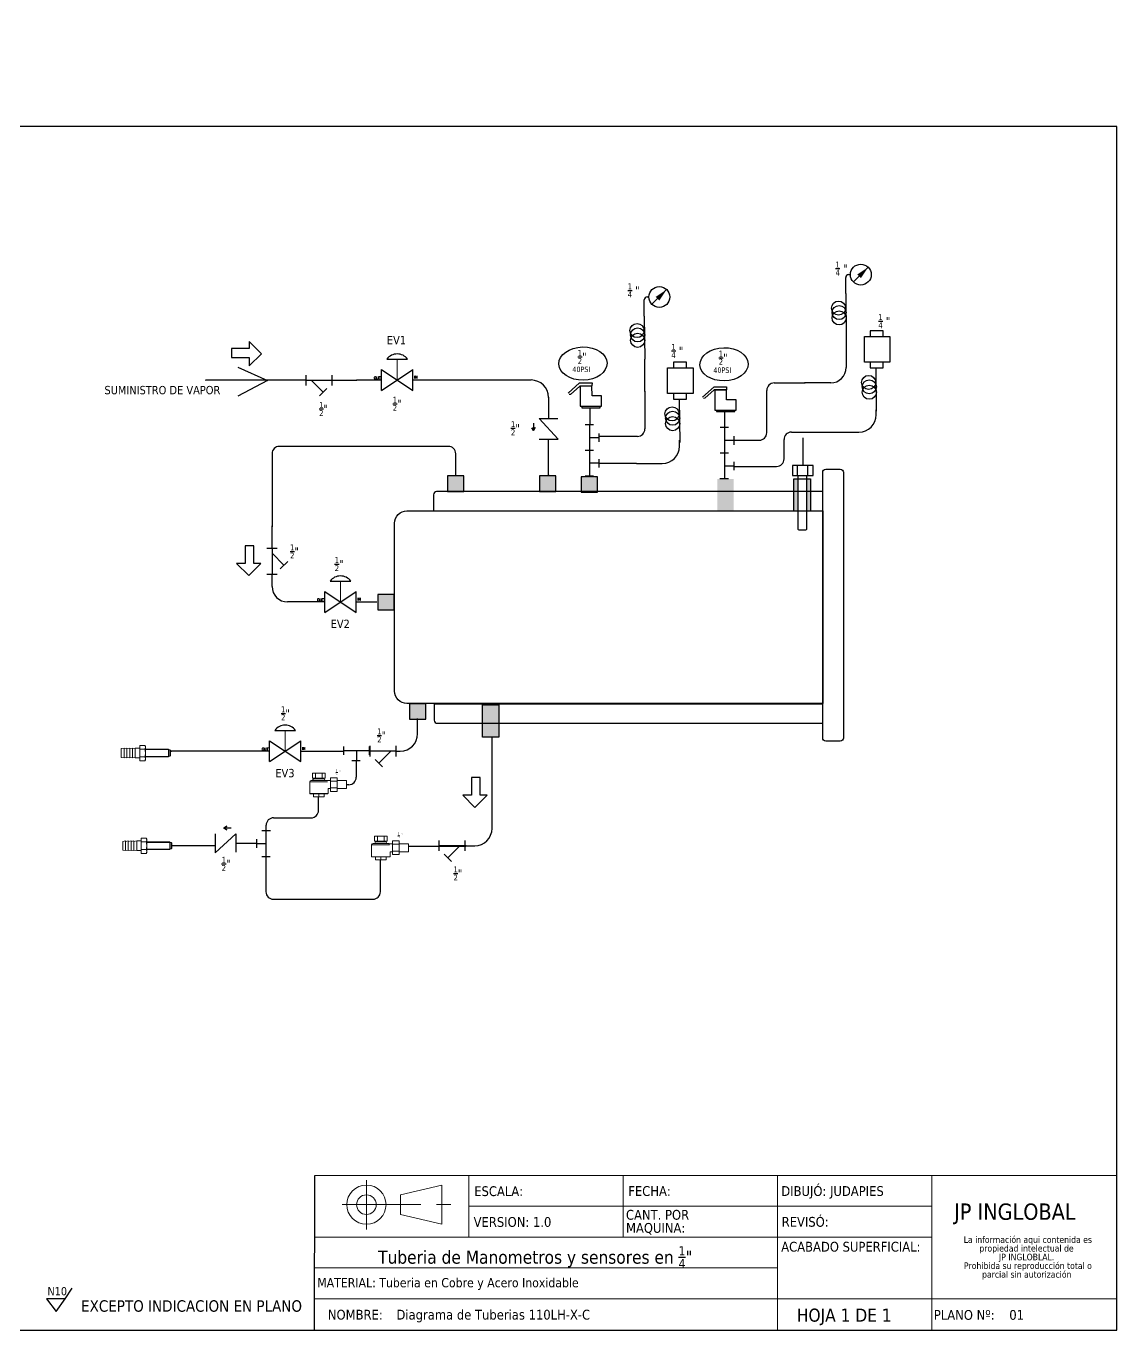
# Model space of a CAD drawing. Header units: millimetres. Extents: x -66 to 265, y 10 to 221.
# Drawn here: x 88.3 to 265, y 9.9 to 221.3 of the extents above; entities that cross this region are included whole.
import ezdxf
from ezdxf.enums import TextEntityAlignment as Align

# ---------------------------------------------------------------- set-up
doc = ezdxf.new("R2010")
doc.units = ezdxf.units.MM
doc.linetypes.add('CENTERX2', pattern=[20.32, 12.7, -2.54, 2.54, -2.54])
for name, color, linetype in [('CONTORNO', 179, 'Continuous'), ('SYMS', 7, 'Continuous'), ('TERMS', 123, 'Continuous'), ('WIRENO', 250, 'Continuous'), ('WIRES', 7, 'Continuous')]:
    doc.layers.add(name, color=color, linetype=linetype)
doc.styles.add('SLDTEXTSTYLE0', font='tahoma.ttf')
doc.styles.add('SLDTEXTSTYLE1', font='tahomabd.ttf')
doc.styles.get("Standard").update_dxf_attribs({"font": 'tahoma.ttf'})
doc.styles.add('WD', font='romans.shx')

# ---------------------------------------------------------------- blocks, each defined once
blk = doc.blocks.new('SW_NOTE_2')
at = {"layer": 'CONTORNO', "color": 0, "char_height": 1.0583, "attachment_point": 2, "style": 'SLDTEXTSTYLE0'}
for s, insert in [('La información aqui contenida es ', (10.29, 1.34)), ('propiedad intelectual de', (10.08, -0.07)), ('JP INGLOBLAL.', (10.1, -1.48)), ('Prohibida su reproducción total o ', (10.3, -2.89)), ('parcial sin autorización', (10.12, -4.3))]:
    blk.add_mtext(s, dxfattribs=dict(at, insert=insert))
blk = doc.blocks.new('SW_NOTE_4')
at = {"color": 0, "linetype": 'Continuous', "lineweight": 0, "char_height": 1.587, "attachment_point": 1, "style": 'SLDTEXTSTYLE0'}
for s, insert in [('CANT. POR ', (0, 2.02)), ('MAQUINA:', (0, -0.1))]:
    blk.add_mtext(s, dxfattribs=dict(at, insert=insert))
blk = doc.blocks.new('PT100')
at = {"layer": 'WIRENO'}
for p, q in [((92, 59.72), (95.38, 59.72)), ((92.1, 58.19), (82.46, 58.19)), ((92, 56.1), (95.38, 56.1))]:
    blk.add_line(p, q, dxfattribs=at)
blk.add_lwpolyline([(95.5, 61.6), (92, 61.6), (92, 54.47), (95.5, 54.47)], close=True, dxfattribs=at)
blk.add_lwpolyline([(95.5, 59.35), (113.92, 59.35, -0.414214), (114.42, 58.85), (114.42, 56.97, -0.414214), (113.92, 56.47), (95.5, 56.47)], format="xyb", close=True, dxfattribs=at)
blk = doc.blocks.new('HME1_PRESS_M')
blk.add_line((0.036, -0.088), (0.213, 0.089))
blk.add_circle((0.125, 0), 0.125)
blk.add_solid([(0.082, 0.002), (0.126, -0.042), (0.213, 0.089)])
at = {"style": 'WD', "width": 0.7}
for tag, p in [('INST', (0.125, 0.5)), ('LOC', (0.125, 0.344)), ('TAG1', (0.125, 0.188)), ('DESC1', (0.125, -0.344)), ('DESC2', (0.125, -0.5)), ('DESC3', (0.125, -0.656)), ('WDTAGALT', (0.125, -0.812))]:
    blk.add_attdef(tag, text='', height=0.125, dxfattribs=at).set_placement(p, align=Align.CENTER)
blk.add_attdef('TERM01', text='', height=0.0625, dxfattribs=at).set_placement((-0.032, 0.031), align=Align.RIGHT)
at = {"style": 'WD'}
for tag, p, height, flags in [('X4TERM01', (0, 0), 0.005, 1), ('WDTYPE', (0.062, 0.062), 0.01, 1), ('WDBLKNAM', (0.134, 0.001), 0.01, 9), ('X1TERM02', (0.248, 0), 0.005, 1), ('FAMILY', (0.13, -0.035), 0.01, 9)]:
    blk.add_attdef(tag, p, '', height=height, dxfattribs=dict(at, flags=flags))
at = {"style": 'WD', "width": 0.7}
for tag, p, height in [('TERM02', (0.28, 0.031), 0.0625), ('RATING1', (0.281, -0.188), 0.125)]:
    blk.add_attdef(tag, p, '', height=height, dxfattribs=at)
at = {"style": 'WD'}
blk.add_attdef('XREF', text='', height=0.0625, dxfattribs=at).set_placement((-0.031, -0.125), align=Align.RIGHT)
at = {"linetype": 'Continuous', "style": 'WD', "flags": 9}
for tag, p in [('MFG', (0.128, -0.085)), ('ASSYCODE', (0.13, -0.103)), ('CAT', (0.13, -0.066))]:
    blk.add_attdef(tag, p, '', height=0.01, dxfattribs=at)
blk = doc.blocks.new('ColaMarrano')
at = {"layer": 'WIRENO'}
blk.add_line((96.3, 200.92), (96.42, 188.45), dxfattribs=at)
for centre in [(94.22, 196.73), (94.4, 195.47), (94.4, 193.92)]:
    blk.add_circle(centre, 2.03, dxfattribs=at)
blk = doc.blocks.new('TNueva')
at = {"layer": 'WIRENO'}
for p, q in [((225.17, 74.25), (225.17, 75.16)), ((225.18, 74.71), (227.93, 74.71)), ((227.06, 75.75), (226.14, 75.75)), ((226.56, 74.71), (226.56, 75.74)), ((227.95, 74.23), (227.95, 75.15))]:
    blk.add_line(p, q, dxfattribs=at)
blk = doc.blocks.new('SAFETY')
at = {"layer": 'WIRENO'}
for p, q in [((90.56, 155.92), (92.05, 157.26)), ((90.86, 155.76), (90.69, 155.74)), ((92.08, 156.85), (90.86, 155.76)), ((92.05, 157.26), (93.67, 157.26)), ((93.65, 156.88), (92.08, 156.85)), ((92.13, 156.84), (92.15, 154.22)), ((93.65, 156.83), (92.15, 156.83)), ((93.67, 157.26), (93.65, 156.88)), ((93.67, 155.56), (93.65, 156.83)), ((92.15, 154.22), (94.91, 154.22)), ((92.37, 154.22), (92.37, 154.04)), ((92.37, 154.04), (94.73, 154.04)), ((94.91, 155.56), (93.67, 155.56)), ((94.73, 154.04), (94.73, 154.22)), ((94.91, 154.22), (94.91, 155.56))]:
    blk.add_line(p, q, dxfattribs=at)
blk = doc.blocks.new('WDDOT')
for radius in [0.03, 0.0187, 0.00929]:
    blk.add_circle((0, 0), radius)
blk = doc.blocks.new('TRANSMISORPRESIO')
at = {"layer": 'WIRENO'}
for points in [[(167.67, 196.57), (172.08, 196.57), (172.08, 192.17), (167.67, 192.17)], [(168.65, 196.59), (170.93, 196.59), (170.93, 197.56), (168.65, 197.56)], [(168.65, 191.17), (170.93, 191.17), (170.93, 192.15), (168.65, 192.15)]]:
    blk.add_lwpolyline(points, close=True, dxfattribs=at)
blk = doc.blocks.new('HGVA1_DIAPHRAGM_VALVE2')
at = {"color": 7, "linetype": 'Continuous', "lineweight": 0, "ltscale": 3.2258}
for p, q in [((-0.25, 0.5), (0.25, 0.5)), ((0, 0), (0, 0.5))]:
    blk.add_line(p, q, dxfattribs=at)
for p, q in [((-0.375, -0.25), (-0.375, 0.25)), ((-0.375, -0.25), (0.375, 0.25)), ((-0.375, 0.25), (0.375, -0.25)), ((0.375, -0.25), (0.375, 0.25))]:
    blk.add_line(p, q)
at = {"ltscale": 25.4, "flags": 128}
blk.add_lwpolyline([(0.25, 0.5, 0.5), (-0.25, 0.5)], format="xyb", close=True, dxfattribs=at)
at = {"style": 'WD', "flags": 1}
for tag, p in [('INST', (-0.469, 0.748)), ('LOC', (-0.469, 0.587)), ('TAG1', (-0.469, 0.378))]:
    blk.add_attdef(tag, text='', height=0.125, dxfattribs=at).set_placement(p, align=Align.RIGHT)
at = {"style": 'WD'}
blk.add_attdef('TERM01', text='', height=0.0625, dxfattribs=at).set_placement((-0.399, 0.018), align=Align.RIGHT)
for tag, p, height in [('X4TERM01', (-0.375, 0), 0.005), ('X1TERM02', (0.375, 0), 0.005), ('TERM02', (0.406, 0.036), 0.0625), ('RATING1', (0.388, -0.162), 0.125), ('DESC1', (0.388, -0.378), 0.125), ('DESC2', (0.388, -0.562), 0.125), ('WDTAGALT', (0.388, -0.907), 0.125), ('DESC3', (0.388, -0.752), 0.125)]:
    blk.add_attdef(tag, p, '', height=height, dxfattribs=at)
blk.add_attdef('XREF', text='', height=0.0625, rotation=0.0625, dxfattribs=at).set_placement((0.518, 0.271), align=Align.TOP_CENTER)
at = {"style": 'WD', "flags": 1}
for tag, p in [('WDTYPE', (-0.154, -0.127)), ('FAMILY', (-0.143, -0.17)), ('CAT', (-0.143, -0.215)), ('MFG', (-0.141, -0.246)), ('ASSYCODE', (-0.113, -0.275))]:
    blk.add_attdef(tag, text='', height=0.01, dxfattribs=at).set_placement(p, align=Align.CENTER)
blk = doc.blocks.new('HST1_STRAINER_Y_TYPE')
at = {"ltscale": 3.2258}
for p, q in [((0, 0.125), (0, -0.125)), ((0.625, 0.125), (0.625, -0.125)), ((0, 0), (0.625, 0)), ((0.125, 0), (0.412, -0.287)), ((0.324, -0.376), (0.501, -0.199))]:
    blk.add_line(p, q, dxfattribs=at)
at = {"style": 'WD', "flags": 1}
for tag, height, p in [('LOC', 0.125, (0.306, 0.549)), ('INST', 0.125, (0.33, 0.71)), ('TAG1', 0.125, (0.324, 0.34)), ('FAMILY', 0.01, (1.09, 0.044)), ('CAT', 0.01, (1.09, -0.001)), ('WDTYPE', 0.01, (1.102, -0.093)), ('MFG', 0.01, (1.092, -0.032)), ('ASSYCODE', 0.01, (1.12, -0.061))]:
    blk.add_attdef(tag, text='', height=height, dxfattribs=at).set_placement(p, align=Align.CENTER)
at = {"style": 'WD'}
for tag, height, p in [('WDTAGALT', 0.125, (0.035, 0.2)), ('TERM01', 0.0625, (-0.024, 0.018))]:
    blk.add_attdef(tag, text='', height=height, dxfattribs=at).set_placement(p, align=Align.RIGHT)
for tag, p, height in [('X4TERM01', (0, 0), 0.005), ('RATING1', (0.6, 0.18), 0.125), ('X1TERM03', (0.625, 0), 0.005), ('TERM03', (0.632, 0.013), 0.0625), ('DESC1', (-0.666, -0.258), 0.125), ('X8TERM02', (0.412, -0.287), 0.005), ('TERM02', (0.447, -0.365), 0.0625), ('DESC2', (-0.666, -0.442), 0.125), ('DESC3', (-0.666, -0.632), 0.125)]:
    blk.add_attdef(tag, p, '', height=height, dxfattribs=at)
blk.add_attdef('XREF', text='', height=0.0625, rotation=0.0625, dxfattribs=at).set_placement((0.649, -0.434), align=Align.TOP_CENTER)
blk = doc.blocks.new('check')
at = {"layer": 'WIRENO'}
for p, q in [((71.43, 162.27), (67.85, 165.55)), ((67.85, 165.55), (67.85, 162.36)), ((68.66, 166.54), (69.94, 166.54)), ((69.94, 166.54), (69.41, 166.25)), ((69.41, 166.25), (69.94, 166.54)), ((69.94, 166.54), (69.44, 166.85)), ((69.44, 166.85), (69.93, 166.54)), ((71.43, 165.55), (71.43, 162.27))]:
    blk.add_line(p, q, dxfattribs=at)
blk = doc.blocks.new('Trampo')
for points in [[(117.7, 258.3), (117.2, 257.8), (116.2, 257.8), (115.7, 257.3), (115.7, 256.3), (117.7, 256.3), (117.7, 256.3), (115.6, 256.3), (115.6, 257.3), (116.2, 257.9), (117.2, 257.9), (117.7, 258.4), (117.7, 258.9), (117.2, 259.3), (116.2, 259.3), (115.7, 258.8), (115.6, 258.9), (116.2, 259.4), (117.2, 259.4), (117.7, 258.9)], [(117.2, 260.5), (116.2, 260.5), (116.2, 260.5), (116.6, 260.5), (116.6, 263.5), (116.2, 263), (116.1, 263.1), (116.7, 263.6), (116.7, 263.6), (116.7, 260.5), (117.2, 260.5)], [(119.7, 262.2), (119, 260.7), (118.9, 260.7), (119.6, 262.2)], [(120.5, 262.2), (119.7, 260.7), (119.6, 260.7), (120.4, 262.2)]]:
    blk.add_hatch(color=7).paths.add_polyline_path(points)
at = {"color": 7, "linetype": 'Continuous', "lineweight": 15}
for points in [[(92, 252.5), (106.7, 252.5), (106.7, 252.5)], [(93.1, 259.5), (105.5, 259.5), (105.5, 254.7), (93.1, 254.7)], [(93.1, 254.7), (93.1, 259.5), (93.1, 259.5)], [(94.2, 254.7), (94.2, 254), (94.2, 254)], [(96.2, 254.7), (96.2, 259.5), (96.2, 259.5)], [(102.4, 254.7), (102.4, 259.5), (102.4, 259.5)], [(104.5, 254), (104.5, 254.7), (104.5, 254.7)], [(110.7, 252.3), (107.4, 252.3), (107.4, 252.3)], [(117, 255), (110.7, 255), (110.7, 241.9), (117, 241.9)], [(117, 251.8), (110.7, 251.8), (110.7, 251.8)], [(117, 255), (117, 241.9), (117, 241.9)], [(126.1, 252.3), (117, 252.3), (117, 252.3)], [(126.1, 252.3), (126.1, 244.6), (126.1, 244.6)], [(90.5, 251.1), (90.5, 239.8), (90.5, 239.8)], [(107.9, 239.7), (90.7, 239.7), (90.7, 239.7)], [(104.5, 239.7), (104.5, 236.7), (94.2, 236.7), (94.2, 239.7)], [(99.3, 239.7), (99.3, 236.7), (99.3, 236.7)], [(108.2, 239.8), (108.2, 244.6), (108.2, 244.6)], [(108.2, 244.6), (110.7, 244.6), (110.7, 244.6)], [(117, 245.2), (110.7, 245.2), (110.7, 245.2)], [(117, 244.6), (126.1, 244.6), (126.1, 244.6)]]:
    blk.add_lwpolyline(points, dxfattribs=at)
at = {"color": 8, "linetype": 'Continuous', "lineweight": 15}
for points in [[(94.2, 254), (104.5, 254), (104.5, 254)], [(107.6, 251.1), (90.5, 251.1), (90.5, 251.1)], [(90.5, 239.8), (108.2, 239.8), (108.2, 239.8)]]:
    blk.add_lwpolyline(points, dxfattribs=at)
at = {"color": 7, "linetype": 'Continuous', "lineweight": 20}
blk.add_lwpolyline([(115.6, 260), (117.7, 260), (117.7, 260)], dxfattribs=at)
at = {"color": 7, "linetype": 'Continuous', "lineweight": 15}
for points in [[(91.9, 252.5), (91.1, 252.5), (90.5, 251.9), (90.5, 251.1)], [(92.7, 252.5), (93.5, 252.5), (94.1, 253.2), (94.1, 254)], [(104.5, 254), (104.5, 253.2), (105.1, 252.5), (105.9, 252.5)], [(107.4, 252.3), (107.1, 252.5), (106.9, 252.5), (106.6, 252.5)], [(90.5, 239.9), (90.5, 239.7), (90.6, 239.7), (90.7, 239.7)], [(107.9, 239.7), (108, 239.7), (108.1, 239.7), (108.1, 239.9)]]:
    blk.add_open_spline(points, degree=3, dxfattribs=at)
blk = doc.blocks.new('Acople Estriado')
at = {"color": 7, "linetype": 'Continuous', "lineweight": 15}
for p, q in [((6.78, 5.633), (6.78, 5.138)), ((6.78, 5.633), (6.947, 5.633)), ((6.811, 5.678), (6.796, 5.663)), ((6.796, 5.663), (6.796, 5.633)), ((6.931, 5.663), (6.796, 5.663)), ((6.811, 5.678), (6.916, 5.678)), ((6.931, 5.663), (6.916, 5.678)), ((6.931, 5.633), (6.931, 5.663)), ((6.947, 5.138), (6.947, 5.633)), ((6.721, 5.138), (6.699, 5.126)), ((6.699, 5.126), (6.699, 5.019)), ((6.74, 5.138), (6.721, 5.138)), ((6.864, 5.138), (6.74, 5.138)), ((6.781, 5.126), (6.781, 5.019)), ((6.988, 5.138), (6.864, 5.138)), ((6.946, 5.126), (6.946, 5.019)), ((7.007, 5.138), (6.988, 5.138)), ((7.029, 5.126), (7.007, 5.138)), ((7.029, 5.126), (7.029, 5.019)), ((6.699, 5.019), (6.781, 5.019)), ((6.761, 5.019), (6.761, 4.922)), ((6.761, 4.922), (6.769, 4.862)), ((6.864, 4.922), (6.761, 4.922)), ((6.761, 4.862), (6.769, 4.802)), ((6.864, 4.862), (6.761, 4.862)), ((6.761, 4.802), (6.769, 4.742)), ((6.864, 4.802), (6.761, 4.802)), ((6.781, 5.019), (6.946, 5.019)), ((6.967, 4.922), (6.864, 4.922)), ((6.967, 4.862), (6.864, 4.862)), ((6.967, 4.802), (6.864, 4.802)), ((6.946, 5.019), (7.029, 5.019)), ((6.959, 4.862), (6.967, 4.922)), ((6.959, 4.802), (6.967, 4.862)), ((6.959, 4.742), (6.967, 4.802)), ((6.967, 4.922), (6.967, 5.019)), ((6.761, 4.742), (6.769, 4.682)), ((6.864, 4.742), (6.761, 4.742)), ((6.761, 4.682), (6.769, 4.622)), ((6.864, 4.682), (6.761, 4.682)), ((6.864, 4.622), (6.769, 4.622)), ((6.967, 4.742), (6.864, 4.742)), ((6.967, 4.682), (6.864, 4.682)), ((6.959, 4.622), (6.864, 4.622)), ((6.959, 4.682), (6.967, 4.742)), ((6.959, 4.622), (6.967, 4.682))]:
    blk.add_line(p, q, dxfattribs=at)
at = {"color": 7, "linetype": 'Continuous', "lineweight": 0}
for p, q in [((6.79, 5.633), (6.79, 5.138)), ((6.938, 5.633), (6.938, 5.138))]:
    blk.add_line(p, q, dxfattribs=at)
at = {"color": 7, "linetype": 'Continuous', "lineweight": 15}
for points, knots in [([(6.699, 5.126), (6.706, 5.13), (6.712, 5.133), (6.726, 5.137), (6.733, 5.138), (6.74, 5.138)], [0, 0, 0, 0, 0.5, 0.5, 1, 1, 1, 1]), ([(6.74, 5.138), (6.744, 5.138), (6.747, 5.138), (6.754, 5.137), (6.757, 5.136), (6.768, 5.133), (6.775, 5.13), (6.781, 5.126)], [0, 0, 0, 0, 0.25, 0.25, 0.5, 0.5, 1, 1, 1, 1]), ([(6.864, 5.138), (6.85, 5.138), (6.836, 5.137), (6.808, 5.133), (6.795, 5.13), (6.781, 5.126)], [0, 0, 0, 0, 0.5, 0.5, 1, 1, 1, 1]), ([(6.946, 5.126), (6.933, 5.13), (6.919, 5.133), (6.892, 5.137), (6.878, 5.138), (6.864, 5.138)], [0, 0, 0, 0, 0.5, 0.5, 1, 1, 1, 1]), ([(6.946, 5.126), (6.953, 5.13), (6.96, 5.133), (6.974, 5.137), (6.981, 5.138), (6.988, 5.138)], [0, 0, 0, 0, 0.5, 0.5, 1, 1, 1, 1]), ([(6.988, 5.138), (6.991, 5.138), (6.995, 5.138), (7.002, 5.137), (7.005, 5.136), (7.015, 5.133), (7.022, 5.13), (7.029, 5.126)], [0, 0, 0, 0, 0.25, 0.25, 0.5, 0.5, 1, 1, 1, 1])]:
    blk.add_open_spline(points, degree=3, knots=knots, dxfattribs=at)

msp = doc.modelspace()

# ---------------------------------------------------------------- hatches: boundary and pattern name
at = {"layer": 'WIRENO'}
h = msp.add_hatch(dxfattribs=at)
h.set_pattern_fill('AR-CONC', color=256)
h.set_pattern_definition([(50, (-135.13, 26.59), (182.185, -15.94), [19.05, -209.55]), (355, (-135.13, 26.6), (-35.24, 191.06), [15.24, -167.64]), (100.45, (-119.95, 25.26), (146.94, 175.12), [16.19, -178.09]), (46.18, (-135.13, 77.4), (271.08, -42.04), [28.57, -314.32]), (96.64, (-112.54, 73.9), (237.4, 247.43), [24.29, -267.14]), (351.18, (-135.13, 77.4), (237.4, 247.43), [22.86, -251.46]), (21, (-109.73, 64.69), (151.614, -102.265), [19.05, -209.55]), (326, (-109.73, 64.7), (61.8, 184.19), [15.24, -167.64]), (71.45, (-97.1, 56.17), (213.42, 81.92), [16.19, -178.09]), (37.5, (-135.13, 26.59), (3.089, 84.555), [0, -165.608, 0, -170.18, 0, -168.275]), (7.5, (-135.13, 26.59), (66.82, 100.18), [0, -97.028, 0, -161.798, 0, -64.135]), (327.5, (-191.77, 26.59), (135.59, -5.729), [0, -63.5, 0, -198.12, 0, -262.89]), (317.5, (-217.17, 26.59), (148.13, 25.426), [0, -82.55, 0, -131.572, 0, -186.69])])
h.paths.add_polyline_path([(6.04, 219.76), (2.98, 219.76), (2.98, 221.25), (0.88, 219.16), (2.98, 217.05), (2.98, 218.26), (6.04, 218.26)])
h.paths.add_polyline_path([(-36.14, 149.05), (-39.21, 149.05), (-39.21, 150.55), (-41.3, 148.45), (-39.21, 146.35), (-39.21, 147.55), (-36.14, 147.55)])
h.paths.add_polyline_path([(-63.13, 165.85), (-64.63, 165.86), (-64.63, 162.79), (-66.13, 162.79), (-64.04, 160.69), (-61.93, 162.79), (-63.13, 162.79)])
h.paths.add_polyline_path([(-59.54, 130.73), (-60.74, 130.73), (-60.74, 133.79), (-62.24, 133.79), (-62.24, 130.73), (-63.74, 130.73), (-61.65, 128.63)])
h.paths.add_polyline_path([(-6.3, 128.32), (-8.41, 126.22), (-7.21, 126.22), (-7.21, 123.15), (-5.7, 123.15), (-5.7, 126.22), (-4.21, 126.22)])
h.paths.add_polyline_path([(71.8, 74.09), (69.7, 76.2), (69.7, 75), (66.64, 75), (66.64, 73.5), (69.7, 73.5), (69.7, 72)])
h.paths.add_polyline_path([(98.67, 123.07), (96.57, 120.98), (98.67, 118.87), (98.67, 120.07), (101.73, 120.07), (101.73, 121.57), (98.67, 121.57)])
h = msp.add_hatch(dxfattribs=at)
h.set_pattern_fill('AR-CONC', color=256, scale=0.5)
h.set_pattern_definition([(50, (94.65, 114.085), (91.09, -7.97), [9.525, -104.775]), (355, (94.65, 114.085), (-17.62, 95.53), [7.62, -83.82]), (100.45, (102.24, 113.42), (73.47, 87.56), [8.095, -89.045]), (46.18, (94.65, 139.49), (135.54, -21.02), [14.29, -157.16]), (96.64, (105.94, 137.73), (118.7, 123.71), [12.14, -133.57]), (351.18, (94.65, 139.49), (118.7, 123.71), [11.43, -125.73]), (21, (107.35, 133.135), (75.81, -51.13), [9.525, -104.775]), (326, (107.35, 133.135), (30.9, 92.09), [7.62, -83.82]), (71.45, (113.66, 128.87), (106.71, 40.96), [8.095, -89.045]), (37.5, (94.647, 114.085), (1.544, 42.278), [0, -82.804, 0, -85.09, 0, -84.1375]), (7.5, (94.647, 114.085), (33.41, 50.09), [0, -48.514, 0, -80.899, 0, -32.0675]), (327.5, (66.326, 114.085), (67.795, -2.864), [0, -31.75, 0, -99.06, 0, -131.445]), (317.5, (53.626, 114.085), (74.065, 12.713), [0, -41.275, 0, -65.786, 0, -93.345])])
h.paths.add_polyline_path([(138.11, 191.67), (141.17, 191.67), (141.18, 193.17), (138.11, 193.17), (138.11, 194.66), (136.01, 192.57), (138.11, 190.46)])
h = msp.add_hatch(dxfattribs=at)
h.set_pattern_fill('AR-CONC', color=256)
h.paths.add_polyline_path([(141.18, 193.17), (138.11, 193.17), (138.11, 194.66), (136.01, 192.57), (138.11, 190.46), (138.11, 191.67), (141.17, 191.67)])
h = msp.add_hatch(dxfattribs=at)
h.set_pattern_fill('ANGLE', color=256)
h.set_pattern_definition([(0, (66.6455, 28.312), (0, 6.985), [5.08, -1.905]), (90, (66.6455, 28.312), (-6.985, 4e-16), [5.08, -1.905])])
h.paths.add_polyline_path([(148.64, 178.36), (146.36, 178.36), (146.36, 177.38), (148.64, 177.38)])
h.paths.add_polyline_path([(148.64, 172.94), (146.36, 172.94), (146.36, 171.97), (148.64, 171.97)])
h = msp.add_hatch(color=256, dxfattribs=at)
h.dxf.hatch_style = 1
h.paths.add_polyline_path([(159.22, 148.37), (156.58, 148.37), (156.58, 145.88), (159.22, 145.88)])
h = msp.add_hatch(color=256, dxfattribs=at)
h.dxf.hatch_style = 1
h.paths.add_polyline_path([(174.12, 148.37), (171.47, 148.37), (171.47, 145.88), (174.12, 145.88)])
h = msp.add_hatch(color=256, dxfattribs=at)
h.dxf.hatch_style = 1
h.paths.add_polyline_path([(180.86, 148.24), (180.44, 148.24), (180.44, 148.09), (178.59, 148.09), (178.59, 148.24), (178.21, 148.24), (178.21, 145.75), (180.86, 145.75)])
h = msp.add_hatch(color=256, dxfattribs=at)
h.dxf.hatch_style = 1
h.paths.add_polyline_path([(200.26, 145.74), (200.26, 142.66), (202.92, 142.66), (202.92, 145.74)])
h.paths.add_polyline_path([(200.26, 147.88), (200.26, 145.74), (202.92, 145.74), (202.92, 147.88)])
h = msp.add_hatch(color=256, dxfattribs=at)
h.dxf.hatch_style = 1
h.paths.add_polyline_path([(215.35, 145.84), (214.72, 145.84), (214.72, 142.73), (215.35, 142.73)])
h.paths.add_polyline_path([(215.35, 147.9), (214.72, 147.9), (214.72, 145.84), (215.35, 145.84)])
h.paths.add_polyline_path([(213.37, 147.9), (212.69, 147.9), (212.69, 145.84), (213.37, 145.84)])
h.paths.add_polyline_path([(213.37, 145.84), (212.69, 145.84), (212.69, 142.73), (213.37, 142.73)])
h = msp.add_hatch(dxfattribs=at)
h.set_pattern_fill('AR-CONC', color=256)
h.paths.add_polyline_path([(101.3, 138.28), (101.3, 137.08), (98.24, 137.08), (98.24, 135.57), (101.31, 135.57), (101.31, 134.08), (103.4, 136.17)])
h.paths.add_polyline_path([(97.73, 116.8), (96.23, 116.8), (96.23, 113.73), (94.73, 113.73), (96.82, 111.64), (98.93, 113.73), (97.73, 113.73)])
h.paths.add_polyline_path([(121.65, 101.49), (119.55, 99.4), (121.65, 97.29), (121.65, 98.49), (124.72, 98.49), (124.72, 99.99), (121.65, 99.99)])
h.paths.add_polyline_path([(100.12, 84.73), (98.62, 84.73), (98.62, 81.67), (97.12, 81.67), (99.21, 79.57), (101.32, 81.67), (100.12, 81.67)])
h.paths.add_polyline_path([(204.83, 49.61), (204.83, 48.41), (201.77, 48.41), (201.77, 46.9), (204.83, 46.9), (204.83, 45.41), (206.93, 47.5)])
h.paths.add_polyline_path([(236.86, 94.98), (233.8, 94.98), (233.8, 96.48), (231.7, 94.39), (233.8, 92.28), (233.8, 93.48), (236.86, 93.48)])
h = msp.add_hatch(color=256, dxfattribs=at)
h.dxf.hatch_style = 1
h.paths.add_polyline_path([(145.28, 129.18), (145.28, 126.7), (147.93, 126.7), (147.93, 129.18)])
h = msp.add_hatch(dxfattribs=at)
h.set_pattern_fill('AR-CONC', color=256, scale=0.5)
h.set_pattern_definition([(50, (52.46, 43.38), (91.09, -7.97), [9.525, -104.775]), (355, (52.46, 43.38), (-17.62, 95.53), [7.62, -83.82]), (100.45, (60.05, 42.714), (73.47, 87.56), [8.095, -89.045]), (46.18, (52.46, 68.78), (135.54, -21.02), [14.29, -157.16]), (96.64, (63.76, 67.03), (118.7, 123.71), [12.14, -133.57]), (351.18, (52.46, 68.78), (118.7, 123.71), [11.43, -125.73]), (21, (65.16, 62.43), (75.81, -51.13), [9.525, -104.775]), (326, (65.16, 62.43), (30.9, 92.09), [7.62, -83.82]), (71.45, (71.48, 58.17), (106.71, 40.96), [8.095, -89.045]), (37.5, (52.46, 43.38), (1.544, 42.278), [0, -82.804, 0, -85.09, 0, -84.1375]), (7.5, (52.46, 43.38), (33.41, 50.09), [0, -48.514, 0, -80.899, 0, -32.0675]), (327.5, (24.14, 43.38), (67.795, -2.864), [0, -31.75, 0, -99.06, 0, -131.445]), (317.5, (11.44, 43.38), (74.065, 12.713), [0, -41.275, 0, -65.786, 0, -93.345])])
h.paths.add_polyline_path([(95.92, 120.96), (98.99, 120.96), (98.99, 122.46), (95.92, 122.46), (95.92, 123.96), (93.83, 121.86), (95.92, 119.76)])
h = msp.add_hatch(color=256, dxfattribs=at)
h.dxf.hatch_style = 1
h.paths.add_polyline_path([(153.07, 111.47), (150.43, 111.47), (150.43, 108.98), (153.07, 108.98)])
h = msp.add_hatch(color=256, dxfattribs=at)
h.dxf.hatch_style = 1
h.paths.add_polyline_path([(162.23, 107.99), (162.23, 106.06), (164.89, 106.06), (164.89, 107.99)])
h.paths.add_polyline_path([(164.89, 111.09), (162.23, 111.09), (162.23, 107.99), (164.89, 107.99)])
h = msp.add_hatch(dxfattribs=at)
h.set_pattern_fill('AR-CONC', color=256, scale=0.5)
h.set_pattern_definition([(50, (111.784, 24.14), (91.09, -7.97), [9.525, -104.775]), (355, (111.78, 24.14), (-17.62, 95.53), [7.62, -83.82]), (100.45, (119.375, 23.47), (73.47, 87.56), [8.095, -89.045]), (46.18, (111.78, 49.54), (135.54, -21.02), [14.29, -157.16]), (96.64, (123.08, 47.79), (118.7, 123.71), [12.14, -133.57]), (351.18, (111.78, 49.54), (118.7, 123.71), [11.43, -125.73]), (21, (124.484, 43.19), (75.81, -51.13), [9.525, -104.775]), (326, (124.48, 43.19), (30.9, 92.09), [7.62, -83.82]), (71.45, (130.8, 38.93), (106.71, 40.96), [8.095, -89.045]), (37.5, (111.784, 24.138), (1.544, 42.278), [0, -82.804, 0, -85.09, 0, -84.1375]), (7.5, (111.784, 24.138), (33.41, 50.09), [0, -48.514, 0, -80.899, 0, -32.0675]), (327.5, (83.463, 24.138), (67.795, -2.864), [0, -31.75, 0, -99.06, 0, -131.445]), (317.5, (70.763, 24.14), (74.065, 12.713), [0, -41.275, 0, -65.786, 0, -93.345])])
h.paths.add_polyline_path([(155.99, 100.43), (158.09, 102.52), (156.89, 102.52), (156.89, 105.59), (155.39, 105.59), (155.39, 102.52), (153.89, 102.52)])
h = msp.add_hatch(dxfattribs=at)
h.set_pattern_fill('AR-CONC', color=256, scale=0.5)
h.set_pattern_definition([(50, (83.924, 21.13), (91.09, -7.97), [9.525, -104.775]), (355, (83.92, 21.13), (-17.62, 95.53), [7.62, -83.82]), (100.45, (91.515, 20.464), (73.47, 87.56), [8.095, -89.045]), (46.18, (83.92, 46.53), (135.54, -21.02), [14.29, -157.16]), (96.64, (95.22, 44.78), (118.7, 123.71), [12.14, -133.57]), (351.18, (83.92, 46.53), (118.7, 123.71), [11.43, -125.73]), (21, (96.624, 40.18), (75.81, -51.13), [9.525, -104.775]), (326, (96.62, 40.18), (30.9, 92.09), [7.62, -83.82]), (71.45, (102.94, 35.92), (106.71, 40.96), [8.095, -89.045]), (37.5, (83.924, 21.13), (1.544, 42.278), [0, -82.804, 0, -85.09, 0, -84.1375]), (7.5, (83.924, 21.13), (33.41, 50.09), [0, -48.514, 0, -80.899, 0, -32.0675]), (327.5, (55.603, 21.13), (67.795, -2.864), [0, -31.75, 0, -99.06, 0, -131.445]), (317.5, (42.903, 21.13), (74.065, 12.713), [0, -41.275, 0, -65.786, 0, -93.345])])
h.paths.add_polyline_path([(129.43, 99.63), (130.92, 99.63), (128.83, 101.72), (126.72, 99.63), (127.93, 99.63), (127.93, 96.56), (129.43, 96.56)])
h = msp.add_hatch(dxfattribs=at)
h.set_pattern_fill('AR-CONC', color=256, scale=0.5)
h.set_pattern_definition([(50, (190.336, 15.9), (91.09, -7.97), [9.525, -104.775]), (355, (190.34, 15.9), (-17.62, 95.53), [7.62, -83.82]), (100.45, (197.93, 15.24), (73.47, 87.56), [8.095, -89.045]), (46.18, (190.34, 41.3), (135.54, -21.02), [14.29, -157.16]), (96.64, (201.63, 39.55), (118.7, 123.71), [12.14, -133.57]), (351.18, (190.34, 41.3), (118.7, 123.71), [11.43, -125.73]), (21, (203.036, 34.95), (75.81, -51.13), [9.525, -104.775]), (326, (203.04, 34.95), (30.9, 92.09), [7.62, -83.82]), (71.45, (209.35, 30.69), (106.71, 40.96), [8.095, -89.045]), (37.5, (190.336, 15.9), (1.544, 42.278), [0, -82.804, 0, -85.09, 0, -84.1375]), (7.5, (190.336, 15.9), (33.41, 50.09), [0, -48.514, 0, -80.899, 0, -32.0675]), (327.5, (162.015, 15.9), (67.795, -2.864), [0, -31.75, 0, -99.06, 0, -131.445]), (317.5, (149.315, 15.9), (74.065, 12.713), [0, -41.275, 0, -65.786, 0, -93.345])])
h.paths.add_polyline_path([(233.8, 93.48), (236.86, 93.48), (236.86, 94.98), (233.8, 94.98), (233.8, 96.48), (231.7, 94.39), (233.8, 92.28)])
h = msp.add_hatch(dxfattribs=at)
h.set_pattern_fill('AR-CONC', color=256, scale=0.5)
h.set_pattern_definition([(50, (160.04, -29.775), (91.09, -7.97), [9.525, -104.775]), (355, (160.04, -29.78), (-17.62, 95.53), [7.62, -83.82]), (100.45, (167.63, -30.44), (73.47, 87.56), [8.095, -89.045]), (46.18, (160.04, -4.38), (135.54, -21.02), [14.29, -157.16]), (96.64, (171.33, -6.13), (118.7, 123.71), [12.14, -133.57]), (351.18, (160.04, -4.38), (118.7, 123.71), [11.43, -125.73]), (21, (172.74, -10.725), (75.81, -51.13), [9.525, -104.775]), (326, (172.74, -10.73), (30.9, 92.09), [7.62, -83.82]), (71.45, (179.06, -14.99), (106.71, 40.96), [8.095, -89.045]), (37.5, (160.04, -29.775), (1.544, 42.278), [0, -82.804, 0, -85.09, 0, -84.1375]), (7.5, (160.04, -29.775), (33.41, 50.09), [0, -48.514, 0, -80.899, 0, -32.0675]), (327.5, (131.717, -29.775), (67.795, -2.864), [0, -31.75, 0, -99.06, 0, -131.445]), (317.5, (119.02, -29.775), (74.065, 12.713), [0, -41.275, 0, -65.786, 0, -93.345])])
h.paths.add_polyline_path([(204.83, 46.9), (204.83, 45.41), (206.93, 47.5), (204.83, 49.61), (204.83, 48.41), (201.77, 48.41), (201.77, 46.9)])

# ---------------------------------------------------------------- linework, layer by layer
at = {"color": 7, "linetype": 'Continuous'}
for p, q in [((265, 205), (15, 205)), ((265, 10), (265, 205)), ((15, 10), (265, 10))]:
    msp.add_line(p, q, dxfattribs=at)
at = {"color": 7, "linetype": 'CENTERX2', "lineweight": 0}
for p, q in [((265, 51.17), (265, 10)), ((143.43, 34.29), (143.43, 26.3)), ((139.53, 30.32), (157.1, 30.32)), ((134.96, 10), (265, 10))]:
    msp.add_line(p, q, dxfattribs=at)
at = {"color": 7, "linetype": 'Continuous', "lineweight": 30}
msp.add_line((135.02, 34.97), (134.96, 10), dxfattribs=at)
at = {"color": 7, "linetype": 'Continuous', "lineweight": 0}
for p, q in [((265, 35.07), (135, 35.07)), ((160, 35.09), (160, 25.07)), ((185, 35.07), (185, 25.07)), ((210, 35.07), (210, 9.87)), ((235, 35.07), (235, 9.9)), ((155.64, 33.5), (148.97, 31.91)), ((148.97, 31.91), (148.97, 28.74)), ((155.64, 27.15), (155.64, 33.5)), ((235, 30.07), (160, 30.07)), ((148.97, 28.74), (155.64, 27.15)), ((235, 25.07), (134.99, 25.07)), ((210, 20.07), (134.99, 20.07)), ((265, 15.07), (134.99, 15.07))]:
    msp.add_line(p, q, dxfattribs=at)
for radius in [3.18, 1.59]:
    msp.add_circle((143.43, 30.32), radius, dxfattribs=at)
at = {"layer": 'CONTORNO'}
for p, q in [((91.62, 15.07), (93.19, 13.01)), ((94.61, 15.07), (91.62, 15.07)), ((93.19, 13.01), (94.61, 15.07)), ((94.61, 15.07), (95.78, 16.79))]:
    msp.add_line(p, q, dxfattribs=at)
at = {"layer": 'WIRENO'}
for p, q in [((126.43, 168.15), (124.46, 170.13)), ((124.46, 170.13), (124.46, 169)), ((121.59, 169), (121.59, 167.59)), ((124.46, 169), (121.59, 169)), ((121.59, 167.59), (124.46, 167.59)), ((124.46, 166.19), (126.43, 168.15)), ((124.46, 167.59), (124.46, 166.19)), ((122.6, 166.02), (127.42, 163.84)), ((127.42, 163.84), (122.6, 161.28)), ((125.2, 137.08), (123.8, 137.08)), ((123.8, 137.08), (123.8, 134.2)), ((125.2, 134.2), (125.2, 137.07)), ((123.8, 134.2), (122.4, 134.2)), ((122.4, 134.2), (124.36, 132.24)), ((124.36, 132.24), (126.33, 134.2)), ((126.33, 134.2), (125.2, 134.2)), ((161.86, 99.52), (160.45, 99.52)), ((160.45, 99.52), (160.45, 96.64)), ((161.86, 96.64), (161.86, 99.51)), ((160.45, 96.64), (159.05, 96.64)), ((159.05, 96.64), (161.01, 94.68)), ((161.01, 94.68), (162.99, 96.64)), ((162.99, 96.64), (161.86, 96.64))]:
    msp.add_line(p, q, dxfattribs=at)
for points in [[(225.01, 170.97), (227.14, 170.97), (227.14, 171.89), (225.01, 171.89)], [(224.09, 170.96), (228.22, 170.96), (228.22, 166.83), (224.09, 166.83)], [(225.01, 165.9), (227.14, 165.9), (227.14, 166.81), (225.01, 166.81)], [(156.58, 145.88), (159.22, 145.88), (159.22, 148.37), (156.58, 148.37)], [(171.47, 145.88), (174.12, 145.88), (174.12, 148.37), (171.47, 148.37)], [(178.21, 145.75), (180.86, 145.75), (180.86, 148.24), (178.21, 148.24)], [(212.69, 147.9), (215.35, 147.9), (215.35, 142.68), (212.69, 142.68)], [(145.28, 126.7), (147.93, 126.7), (147.93, 129.18), (145.28, 129.18)], [(150.43, 108.98), (153.07, 108.98), (153.07, 111.47), (150.43, 111.47)], [(162.23, 111.28), (164.89, 111.28), (164.89, 106.06), (162.23, 106.06)]]:
    msp.add_lwpolyline(points, close=True, dxfattribs=at)
for points in [[(217.85, 149.48), (220.2, 149.48, -0.414214), (220.7, 148.98), (220.7, 105.91, -0.414214), (220.2, 105.41), (217.85, 105.41, -0.414214), (217.35, 105.91), (217.35, 148.98, -0.414214)], [(154.29, 142.73), (217.36, 142.73), (217.36, 145.84), (154.79, 145.84, 0.414214), (154.29, 145.34)], [(150, 142.73), (217.37, 142.73), (217.37, 111.5), (150, 111.5, -0.414214), (148, 113.5), (148, 140.73, -0.414214)], [(154.91, 108.3), (217.38, 108.3), (217.38, 111.4), (154.41, 111.4), (154.41, 108.8, 0.414214)]]:
    msp.add_lwpolyline(points, format="xyb", close=True, dxfattribs=at)
for centre in [(178.51, 166.58), (201.36, 166.46)]:
    msp.add_ellipse(centre, major_axis=(3.9, 0.07), ratio=0.68956, dxfattribs=at)
at = {"layer": 'WIRES'}
for p, q in [((221.08, 177.91), (221.08, 180.52)), ((221.54, 180.99), (221.83, 180.99)), ((188.44, 174.28), (188.44, 176.9)), ((188.91, 177.37), (189.19, 177.37)), ((221.14, 170.9), (221.14, 165.94)), ((188.5, 167.27), (188.5, 162.06)), ((133.63, 163.88), (117.37, 163.88)), ((117.37, 163.88), (117.37, 163.83)), ((137.85, 163.88), (141.87, 163.88)), ((141.87, 163.88), (141.87, 163.92)), ((141.87, 163.92), (145.89, 163.92)), ((150.95, 163.92), (170.11, 163.92)), ((209.49, 163.44), (214.5, 163.44)), ((218.64, 163.44), (214.4, 163.44)), ((172.93, 161.14), (172.93, 157.65)), ((188.5, 162.06), (188.54, 162.06)), ((188.54, 162.06), (188.54, 155.99)), ((208.29, 155.36), (208.29, 162.24)), ((179.68, 156.79), (179.68, 159.45)), ((201.48, 156.16), (201.48, 158.82)), ((226.02, 159.08), (225.96, 159.08)), ((226.02, 158.28), (226.02, 159.08)), ((187.34, 154.79), (181.09, 154.79)), ((181.09, 154.79), (181.09, 154.71)), ((212.28, 155.47), (223.2, 155.47)), ((156.69, 153.17), (129.35, 153.17)), ((172.89, 154.31), (172.89, 148.48)), ((194.16, 153.19), (194.16, 154.18)), ((202.99, 154.16), (207.09, 154.16)), ((211.08, 151.13), (211.08, 154.27)), ((128.15, 151.97), (128.15, 140.15)), ((157.89, 148.37), (157.89, 151.97)), ((184.15, 150.38), (181.12, 150.38)), ((187.19, 150.38), (184.15, 150.38)), ((187.19, 150.38), (191.35, 150.38)), ((172.89, 148.48), (172.84, 148.48)), ((172.93, 148.54), (172.93, 148.37)), ((202.98, 149.93), (209.88, 149.93)), ((128.14, 136.7), (128.14, 140.28)), ((128.15, 132.26), (128.15, 132.48)), ((128.15, 132.03), (128.15, 132.26)), ((128.15, 130.46), (128.15, 132.03)), ((136.7, 127.96), (130.65, 127.96)), ((141.77, 127.96), (145.14, 127.96)), ((151.73, 106.6), (151.73, 109.08)), ((163.78, 91.27), (163.78, 106.17)), ((127.74, 103.78), (111.74, 103.78)), ((111.74, 103.78), (111.74, 103.69)), ((132.8, 103.78), (139.77, 103.78)), ((144.33, 103.79), (144.01, 103.79)), ((148.22, 103.79), (148.92, 103.79)), ((141.78, 102.29), (141.78, 99.55)), ((140.58, 98.35), (140.23, 98.35)), ((135.68, 94.19), (135.68, 96.39)), ((127.19, 90.85), (127.19, 91.79)), ((128.39, 92.99), (134.48, 92.99)), ((125.63, 88.83), (122.37, 88.83)), ((122.37, 88.83), (122.37, 88.78)), ((118.94, 88.45), (111.74, 88.45)), ((127.16, 86.68), (127.16, 81)), ((150.26, 88.41), (159.54, 88.41)), ((159.54, 88.46), (155.18, 88.46)), ((159.4, 88.46), (160.97, 88.46)), ((159.54, 88.41), (159.54, 88.46)), ((145.71, 81), (145.71, 86.21)), ((128.36, 79.8), (144.51, 79.8))]:
    msp.add_line(p, q, dxfattribs=at)
for centre, radius, start, end in [((221.54, 180.52), 0.469, 90, 180), ((188.91, 176.9), 0.469, 90, 180), ((218.64, 165.94), 2.5, 270, 0), ((170.11, 161.11), 2.81, 0, 90), ((209.49, 162.24), 1.2, 90, 180), ((223.21, 158.28), 2.81, 270, 0), ((187.34, 155.99), 1.2, 270, 0), ((207.09, 155.36), 1.2, 270, 0), ((212.28, 154.27), 1.2, 90, 180), ((129.35, 151.97), 1.2, 90, 180), ((156.69, 151.97), 1.2, 0, 90), ((191.35, 153.19), 2.81, 270, 0), ((209.88, 151.13), 1.2, 270, 0), ((130.65, 130.46), 2.5, 180, 270), ((148.92, 106.6), 2.81, 270, 0), ((140.58, 99.55), 1.2, 270, 0), ((134.48, 94.19), 1.2, 270, 0), ((128.39, 91.79), 1.2, 90, 180), ((160.97, 91.27), 2.81, 270, 0), ((128.36, 81), 1.2, 180, 270), ((144.51, 81), 1.2, 270, 0)]:
    msp.add_arc(centre, radius, start, end, dxfattribs=at)

# ---------------------------------------------------------------- block references
at = {"xscale": 7.559999999999999, "yscale": 7.559999999999999, "zscale": 7.559999999999999, "rotation": 270}
for p in [(68.79, 155.37), (69.01, 140.35)]:
    msp.add_blockref('Acople Estriado', p, dxfattribs=at)
at = {"xscale": 0.168075, "yscale": 0.168075, "zscale": 0.168075}
for p in [(119.03, 56.61), (129.07, 46.39)]:
    msp.add_blockref('Trampo', p, dxfattribs=at)
at = {"color": 7, "linetype": 'Continuous', "lineweight": 0}
msp.add_blockref('SW_NOTE_4', (185.48, 27.45), dxfattribs=at)
at = {"layer": 'CONTORNO', "color": 7}
msp.add_blockref('SW_NOTE_2', (240.28, 23.85), dxfattribs=at)
at = {"layer": 'SYMS'}
for name, p, xscale, yscale, zscale in [('HME1_PRESS_M', (221.83, 180.99), 13.5, 13.5, 13.5), ('HME1_PRESS_M', (189.19, 177.37), 13.5, 13.5, 13.5), ('HST1_STRAINER_Y_TYPE', (133.63, 163.88), 6.749999999999999, 6.749999999999999, 6.749999999999999), ('WDDOT', (141.87, 163.92), 0.9375, 0.9375, 0.9375), ('WDDOT', (141.87, 163.88), 0.9375, 0.9375, 0.9375), ('WDDOT', (141.87, 163.88), 0.9375, 0.9375, 0.9375), ('HST1_STRAINER_Y_TYPE', (148.22, 103.79), -6.749999999999999, 6.749999999999999, 6.749999999999999), ('HST1_STRAINER_Y_TYPE', (159.4, 88.46), -6.749999999999999, 6.749999999999999, 6.749999999999999), ('WDDOT', (159.54, 88.46), 0.9375, 0.9375, 0.9375), ('WDDOT', (159.54, 88.41), 0.9375, 0.9375, 0.9375), ('WDDOT', (159.54, 88.41), 0.9375, 0.9375, 0.9375)]:
    msp.add_blockref(name, p, dxfattribs=dict(at, xscale=xscale, yscale=yscale, zscale=zscale))
ref = msp.add_blockref('HGVA1_DIAPHRAGM_VALVE2', (148.42, 163.92), dxfattribs=dict(at, xscale=6.749999999999999, yscale=6.749999999999999, zscale=6.749999999999999))
ref.add_attrib('TERM01', 'OUT', dxfattribs={"layer": 'TERMS', "height": 0.422, "style": 'WD'}).set_placement((145.73, 164.04), align=Align.RIGHT)
ref.add_attrib('TERM02', 'IN', (151.16, 164.16), dxfattribs={"layer": 'TERMS', "height": 0.422, "style": 'WD'})
for p in [(214.5, 163.44), (188.54, 162.06), (172.89, 148.48)]:
    msp.add_blockref('WDDOT', p, dxfattribs=at)
at = {"layer": 'SYMS', "xscale": -6.749999999999999, "yscale": 6.749999999999999, "zscale": 6.749999999999999, "rotation": 90}
msp.add_blockref('HST1_STRAINER_Y_TYPE', (128.14, 136.7), dxfattribs=at)
at = {"layer": 'SYMS'}
ref = msp.add_blockref('HGVA1_DIAPHRAGM_VALVE2', (139.23, 127.96), dxfattribs=dict(at, xscale=6.749999999999999, yscale=6.749999999999999, zscale=6.749999999999999))
ref.add_attrib('TERM01', 'OUT', dxfattribs={"layer": 'TERMS', "height": 0.422, "style": 'WD'}).set_placement((136.54, 128.08), align=Align.RIGHT)
ref.add_attrib('TERM02', 'IN', (141.98, 128.2), dxfattribs={"layer": 'TERMS', "height": 0.422, "style": 'WD'})
ref = msp.add_blockref('HGVA1_DIAPHRAGM_VALVE2', (130.27, 103.78), dxfattribs=dict(at, xscale=6.749999999999999, yscale=6.749999999999999, zscale=6.749999999999999))
ref.add_attrib('TERM01', 'OUT', dxfattribs={"layer": 'TERMS', "height": 0.422, "style": 'WD'}).set_placement((127.58, 103.91), align=Align.RIGHT)
ref.add_attrib('TERM02', 'IN', (133.01, 104.02), dxfattribs={"layer": 'TERMS', "height": 0.422, "style": 'WD'})
at = {"layer": 'WIRENO'}
for name, p, xscale, yscale, zscale in [('ColaMarrano', (166.91, 64.9), 0.5625, 0.5625, 0.5625), ('ColaMarrano', (134.27, 61.27), 0.5625, 0.5625, 0.5625), ('TRANSMISORPRESIO', (35.04, -18.42), 0.9375, 0.9375, 0.9375), ('ColaMarrano', (171.79, 52.86), 0.5625, 0.5625, 0.5625), ('SAFETY', (62.89, -33.12), 1.25, 1.25, 1.25), ('SAFETY', (84.69, -33.75), 1.25, 1.25, 1.25), ('ColaMarrano', (139.94, 47.77), 0.5625, 0.5625, 0.5625), ('check', (185.9, -64.81), -0.9375, 0.9375, 0.9375)]:
    msp.add_blockref(name, p, dxfattribs=dict(at, xscale=xscale, yscale=yscale, zscale=zscale))
for name, p, xscale, yscale, zscale, rotation in [('check', (326.64, 221.28), -0.9375, 0.9375, 0.9375, 90), ('TNueva', (67.5, 494.47), 1.5, 1.5, 1.5, 270), ('TNueva', (89.37, 494.03), 1.5, 1.5, 1.5, 270), ('PT100', (186.9, 193.2), 0.46875, 0.46875, 0.46875, 270), ('TNueva', (67.5, 490.32), 1.5, 1.5, 1.5, 270), ('TNueva', (89.36, 489.88), 1.5, 1.5, 1.5, 270), ('TNueva', (481.65, 215.91), 1.5, 1.5, 1.5, 180), ('TNueva', (239.24, -251.07), 1.5, 1.5, 1.5, 89.99999999999999)]:
    msp.add_blockref(name, p, dxfattribs=dict(at, xscale=xscale, yscale=yscale, zscale=zscale, rotation=rotation))

# ---------------------------------------------------------------- texts
at = {"char_height": 1.35, "attachment_point": 1}
for s, width, insert in [('\\A1;   {\\H0.7x;\\S1/4;} "', 4.4601, (217.9, 183.09)), ('\\A1;   {\\H0.7x;\\S1/4;} "', 4.4601, (184.24, 179.57)), ('\\A1;   {\\H0.7x;\\S1/4;} "', 4.4601, (224.84, 174.58)), ('\\A1;EV1', 10.8698, (146.74, 171.06)), ('\\A1;   {\\H0.7x;\\S1/4;} "', 4.4601, (191.31, 169.76)), ('\\A1;   {\\H0.7x;\\S1/2;}"\\P{\\H0.64815x;  40PSI}', 4.4601, (176.14, 168.8)), ('\\A1;   {\\H0.7x;\\S1/2;}"\\P{\\H0.64815x;  40PSI}', 4.4601, (198.98, 168.67)), ('\\A1;SUMINISTRO DE VAPOR', 44.8708, (101, 162.96)), ('\\A1;   {\\H0.7x;\\S1/2;}"', 4.4601, (146.17, 161.2)), ('\\A1;   {\\H0.7x;\\S1/2;}"', 4.4601, (134.26, 160.37)), ('\\A1;   {\\H0.7x;\\S1/2;}"', 4.4601, (165.32, 157.23)), ('\\A1;   {\\H0.7x;\\S1/2;}"', 4.4601, (129.54, 137.28)), ('\\A1;   {\\H0.7x;\\S1/2;}"', 4.4601, (136.77, 135.22)), ('\\A1;EV2', 10.8698, (137.64, 125.09)), ('\\A1;   {\\H0.7x;\\S1/2;}"', 4.4601, (128.08, 111.05)), ('\\A1;   {\\H0.7x;\\S1/2;}"', 4.4601, (143.66, 107.48)), ('\\A1;EV3', 4.0448, (128.68, 100.91)), ('\\A1;   {\\H0.7x;\\S1/2;}"', 4.4601, (118.46, 86.67)), ('\\A1;   {\\H0.7x;\\S1/2;}"', 4.4601, (156.02, 85.11))]:
    msp.add_mtext_dynamic_manual_height_columns(s, width=width, gutter_width=1, heights=[0], dxfattribs=dict(at, insert=insert))
at = {"color": 7, "linetype": 'Continuous', "lineweight": 0, "attachment_point": 1, "style": 'SLDTEXTSTYLE0'}
for s, insert, char_height in [('ESCALA:', (160.9, 33.3), 1.587), ('FECHA:', (185.85, 33.32), 1.587), ('VERSION: 1.0', (160.8, 28.31), 1.5875), ('REVISÓ:', (210.7, 28.33), 1.587), ('MATERIAL: Tuberia en Cobre y Acero Inoxidable', (135.47, 18.43), 1.5), ('HOJA 1 DE 1', (213.16, 13.48), 2.1167), ('PLANO Nº:    01', (235.35, 13.25), 1.5875)]:
    msp.add_mtext(s, dxfattribs=dict(at, insert=insert, char_height=char_height))
at = {"color": 7, "linetype": 'Continuous', "lineweight": 0, "insert": (135.6, 13.29), "char_height": 1.5875, "width": 77.536, "attachment_point": 1, "style": 'SLDTEXTSTYLE0'}
msp.add_mtext('\\pi-4.7625,l6.35,t12.7;NOMBRE:^IDiagrama de Tuberias 110LH-X-C', dxfattribs=at)
at = {"layer": 'CONTORNO', "color": 7}
for s, insert, char_height, attachment_point, style in [('DIBUJÓ: JUDAPIES', (210.63, 33.32), 1.5875, 1, 'SLDTEXTSTYLE0'), ('\\A1;Tuberia de Manometros y sensores en {\\H0.7x;\\S1/4;}" ', (170.8, 23.59), 2.1167, 2, 'SLDTEXTSTYLE1'), ('ACABADO SUPERFICIAL:', (210.62, 24.3), 1.5875, 1, 'SLDTEXTSTYLE0'), ('EXCEPTO INDICACION EN PLANO', (133, 14.83), 1.8521, 3, 'SLDTEXTSTYLE0')]:
    msp.add_mtext(s, dxfattribs=dict(at, insert=insert, char_height=char_height, attachment_point=attachment_point, style=style))
at = {"layer": 'CONTORNO', "attachment_point": 1}
for s, insert, char_height, style in [('JP INGLOBAL', (238.63, 30.51), 2.6458, 'SLDTEXTSTYLE1'), ('N10', (91.78, 16.96), 1.323, 'SLDTEXTSTYLE0')]:
    msp.add_mtext(s, dxfattribs=dict(at, insert=insert, char_height=char_height, style=style))

doc.saveas('drawing.dxf')
